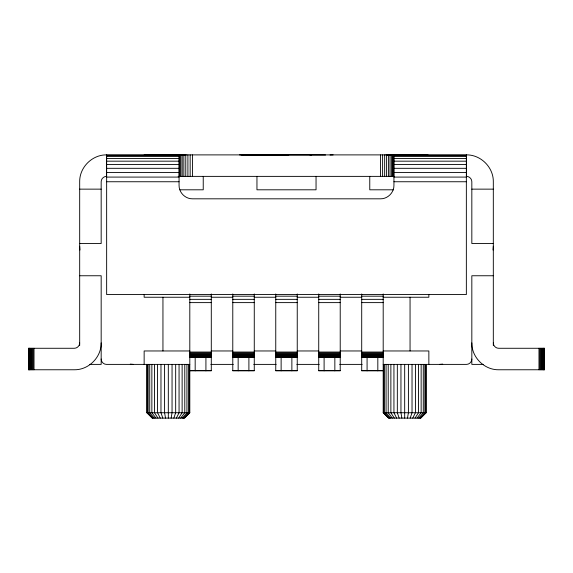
<?xml version="1.0" encoding="UTF-8"?>
<svg xmlns="http://www.w3.org/2000/svg" width="573" height="573" viewBox="0 0 573 573"><rect width="100%" height="100%" fill="white"/><g stroke="black" fill="none" stroke-linecap="round" stroke-linejoin="round"><path stroke-width="0.86" d="M493.045 250.043L493.317 246.211M79.683 342.905C79.733 345.777 77.183 348.327 74.311 348.277L28.65 348.277M101.17 342.905C101.421 357.266 88.672 370.015 74.311 369.764L28.65 369.764L28.722 348.277L28.729 369.764M471.83 359.02C471.88 361.892 469.33 364.442 466.458 364.392L383.194 364.392M171.119 418.111L172.05 412.739L172.05 364.392M407.482 418.111L408.413 412.739L408.413 364.392M173.834 418.111L175.667 412.739L175.667 364.392M410.196 418.111L412.03 412.739L412.03 364.392M176.377 418.111L179.062 412.739L179.062 364.392M412.739 418.111L415.425 412.739L415.425 364.392M178.676 418.111L182.128 412.739L182.128 364.392M415.038 418.111L418.491 412.739L418.491 364.392M180.667 418.111L184.778 412.739L184.778 364.392M417.029 418.111L421.141 412.739L421.141 364.392M182.278 418.111L186.927 412.739L186.927 364.392M418.641 418.111L423.289 412.739L423.289 364.392M183.46 418.111L188.51 412.739L188.51 364.392M419.823 418.111L424.872 412.739L424.872 364.392M184.191 418.111L189.477 412.739L189.477 364.392M420.553 418.111L425.839 412.739L425.839 364.392M189.806 293.956L189.806 412.739L184.434 418.111L152.203 418.111L146.831 412.739L146.831 364.392M426.169 364.392L426.169 412.739L420.797 418.111L388.566 418.111L383.194 412.739L383.194 293.956M330.027 155.004L333.142 154.889M182.601 154.997L186.232 154.889M424.335 154.997L427.967 154.889M493.317 345.483L493.317 181.748C493.568 167.388 480.819 154.638 466.458 154.889L106.542 154.889C92.181 154.638 79.432 167.388 79.683 181.748L79.683 345.483M106.65 176.377C103.742 176.269 101.12 178.833 101.17 181.748L101.17 243.525L79.683 243.525M439.598 364.392L442.707 364.12M261.61 154.975L263.136 154.889M163.119 154.989L165.425 154.889M404.853 154.989L407.159 154.889M159.616 154.997L183.747 154.911L144.181 154.889M401.351 154.997L425.481 154.911L385.916 154.889L426.226 154.896M163.799 154.997L183.102 154.946M183.747 154.911L145.456 154.889M425.481 154.911L387.19 154.889M405.534 154.997L424.837 154.946M106.65 155.297L179.062 155.297M393.938 155.297L466.35 155.297M106.65 156.508L179.062 156.508M393.938 156.508L466.35 156.508M106.65 158.485L179.062 158.485M393.938 158.485L466.35 158.485M106.65 161.171L179.062 161.171M393.938 161.171L466.35 161.171M106.65 164.487L179.062 164.487M393.938 164.487L466.35 164.487M106.65 168.319L179.062 168.319M393.938 168.319L466.35 168.319M106.65 172.559L179.062 172.559M393.938 172.559L466.35 172.559M178.167 176.377L393.938 176.377M466.35 176.377C469.258 176.269 471.88 178.833 471.83 181.748L471.83 243.525L493.317 243.525M106.65 177.086L179.062 177.086M393.938 177.086L466.35 177.086M106.65 181.748L179.062 181.748M393.938 181.748L466.35 181.748M79.683 189.14L101.17 189.14M471.83 189.14L493.317 189.14M179.958 189.806L203.236 189.806L203.236 176.377M393.579 189.806L369.764 189.806L369.764 176.377M79.683 275.756L101.17 275.756L101.17 364.392L89.531 364.392M493.317 275.756L471.83 275.756L471.83 364.392L483.469 364.392M189.806 296.184L211.294 296.184M232.781 296.184L254.269 296.184M275.756 296.184L297.244 296.184M318.731 296.184L340.219 296.184M361.706 296.184L383.194 296.184M189.806 297.244L144.145 297.244L144.145 294.558M211.294 297.244L232.781 297.244M254.269 297.244L275.756 297.244M297.244 297.244L318.731 297.244M340.219 297.244L361.706 297.244M383.194 297.244L428.855 297.244L428.855 294.558M189.806 299.35L211.294 299.35M232.781 299.35L254.269 299.35M275.756 299.35L297.244 299.35M318.731 299.35L340.219 299.35M361.706 299.35L383.194 299.35M189.806 302.616L211.294 302.616M232.781 302.616L254.269 302.616M275.756 302.616L297.244 302.616M318.731 302.616L340.219 302.616M361.706 302.616L383.194 302.616M189.806 350.963L144.145 350.963L144.145 364.392M211.294 350.963L232.781 350.963M254.269 350.963L275.756 350.963M297.244 350.963L318.731 350.963M340.219 350.963L361.706 350.963M383.194 350.963L428.855 350.963L428.855 364.392M189.806 352.037L211.294 352.037M232.781 352.037L254.269 352.037M275.756 352.037L297.244 352.037M318.731 352.037L340.219 352.037M361.706 352.037L383.194 352.037M189.806 352.968L211.294 352.968M232.781 352.968L254.269 352.968M275.756 352.968L297.244 352.968M318.731 352.968L340.219 352.968M361.706 352.968L383.194 352.968M189.806 353.878L211.294 353.878M232.781 353.878L254.269 353.878M275.756 353.878L297.244 353.878M318.731 353.878L340.219 353.878M361.706 353.878L383.194 353.878M189.806 354.723L211.294 354.723M232.781 354.723L254.269 354.723M275.756 354.723L297.244 354.723M318.731 354.723L340.219 354.723M361.706 354.723L383.194 354.723M189.806 355.489L211.294 355.489M232.781 355.489L254.269 355.489M275.756 355.489L297.244 355.489M318.731 355.489L340.219 355.489M361.706 355.489L383.194 355.489M189.806 356.155L211.294 356.155M232.781 356.155L254.269 356.155M275.756 356.155L297.244 356.155M318.731 356.155L340.219 356.155M361.706 356.155L383.194 356.155M189.806 356.693L211.294 356.693M232.781 356.693L254.269 356.693M275.756 356.693L297.244 356.693M318.731 356.693L340.219 356.693M361.706 356.693L383.194 356.693M189.806 357.086L211.294 357.086M232.781 357.086L254.269 357.086M275.756 357.086L297.244 357.086M318.731 357.086L340.219 357.086M361.706 357.086L383.194 357.086M189.806 357.33L211.294 357.33M232.781 357.33L254.269 357.33M275.756 357.33L297.244 357.33M318.731 357.33L340.219 357.33M361.706 357.33L383.194 357.33M189.806 357.409L211.294 357.409M232.781 357.409L254.269 357.409M275.756 357.409L297.244 357.409M318.731 357.409L340.219 357.409M361.706 357.409L383.194 357.409M189.806 364.392L106.542 364.392C103.67 364.442 101.12 361.892 101.17 359.02M210.843 364.392L233.326 364.392M253.767 364.392L276.15 364.392M296.843 364.392L319.233 364.392M339.674 364.392L362.157 364.392M189.806 370.552L211.294 370.552M232.781 370.552L254.269 370.552M275.756 370.552L297.244 370.552M318.731 370.552L340.219 370.552M361.706 370.552L383.194 370.552M189.806 370.838L211.294 370.838L211.294 293.956M383.194 370.838L361.706 370.838L361.706 293.956M146.831 412.739L189.806 412.739M383.194 412.739L426.169 412.739M239.528 154.889L325.579 154.997M241.09 154.896L288.756 154.997M407.575 154.889L409.881 154.989M165.841 154.889L168.147 154.989M309.864 154.889L311.39 154.975M130.293 364.12L133.402 364.392M242.343 154.939L242.809 154.975M388.809 418.111L383.523 412.739L383.523 364.392M152.447 418.111L147.161 412.739L147.161 364.392M389.54 418.111L384.49 412.739L384.49 364.392M153.177 418.111L148.128 412.739L148.128 364.392M390.722 418.111L386.073 412.739L386.073 364.392M154.359 418.111L149.711 412.739L149.711 364.392M392.333 418.111L388.222 412.739L388.222 364.392M155.971 418.111L151.859 412.739L151.859 364.392M394.324 418.111L390.872 412.739L390.872 364.392M157.962 418.111L154.509 412.739L154.509 364.392M396.623 418.111L393.938 412.739L393.938 364.392M160.261 418.111L157.575 412.739L157.575 364.392M399.166 418.111L397.333 412.739L397.333 364.392M162.804 418.111L160.97 412.739L160.97 364.392M401.881 418.111L400.95 412.739L400.95 364.392M165.518 418.111L164.587 412.739L164.587 364.392M493.317 342.905C493.267 345.777 495.817 348.327 498.689 348.277L544.35 348.277L544.35 369.764L498.689 369.764C484.328 370.015 471.579 357.266 471.83 342.905M79.683 246.211L79.955 250.043M544.278 348.277L544.286 369.764M544.071 348.277L544.071 369.764M544.028 348.277L544.028 369.764M543.634 348.277L543.634 369.764M543.097 348.277L543.097 369.764M542.43 348.277L542.43 369.764M541.664 348.277L541.664 369.764M540.819 348.277L540.819 369.764M539.909 348.277L539.909 369.764M538.978 348.277L538.978 369.764M466.458 154.889L466.458 176.377M466.35 154.889L466.35 294.558L106.65 294.558L106.65 154.889M410.053 297.244L410.053 350.963M404.681 364.392L404.681 418.111M393.938 154.889L393.938 185.387C394.074 192.571 387.685 198.953 380.508 198.817L192.492 198.817C185.315 198.953 178.926 192.571 179.062 185.387L179.062 154.889M393.773 154.889L393.773 176.377M393.279 154.889L393.279 176.377M392.476 154.889L392.476 176.377M391.373 154.889L391.373 176.377M390.005 154.889L390.005 176.377M388.401 154.889L388.401 176.377M386.603 154.889L386.603 176.377M384.655 154.889L384.655 176.377M382.606 154.889L382.606 176.377M380.508 154.889L380.508 176.377M377.822 357.409L377.822 370.838M367.078 357.409L367.078 370.838M340.219 293.956L340.219 370.838L318.731 370.838L318.731 293.956M334.847 357.409L334.847 370.838M324.103 357.409L324.103 370.838M316.045 176.377L316.045 189.806L256.955 189.806L256.955 176.377M297.244 293.956L297.244 370.838L275.756 370.838L275.756 293.956M291.872 357.409L291.872 370.838M281.128 357.409L281.128 370.838M254.269 293.956L254.269 370.838L232.781 370.838L232.781 293.956M248.897 357.409L248.897 370.838M238.153 357.409L238.153 370.838M205.922 357.409L205.922 370.838M195.178 357.409L195.178 370.838M192.492 154.889L192.492 176.377M190.157 154.889L190.157 176.377M187.901 154.889L187.901 176.377M185.774 154.889L185.774 176.377M183.861 154.889L183.861 176.377M182.207 154.889L182.207 176.377M180.86 154.889L180.86 176.377M179.872 154.889L179.872 176.377M179.263 154.889L179.263 176.377M168.319 364.392L168.319 418.111M162.947 297.244L162.947 350.963M106.542 154.889L106.542 176.377M34.022 348.277L34.022 369.764M33.091 348.277L33.091 369.764M32.181 348.277L32.181 369.764M31.336 348.277L31.336 369.764M30.57 348.277L30.57 369.764M29.903 348.277L29.903 369.764M29.366 348.277L29.366 369.764M28.972 348.277L28.972 369.764M28.929 348.277L28.929 369.764"/></g></svg>
